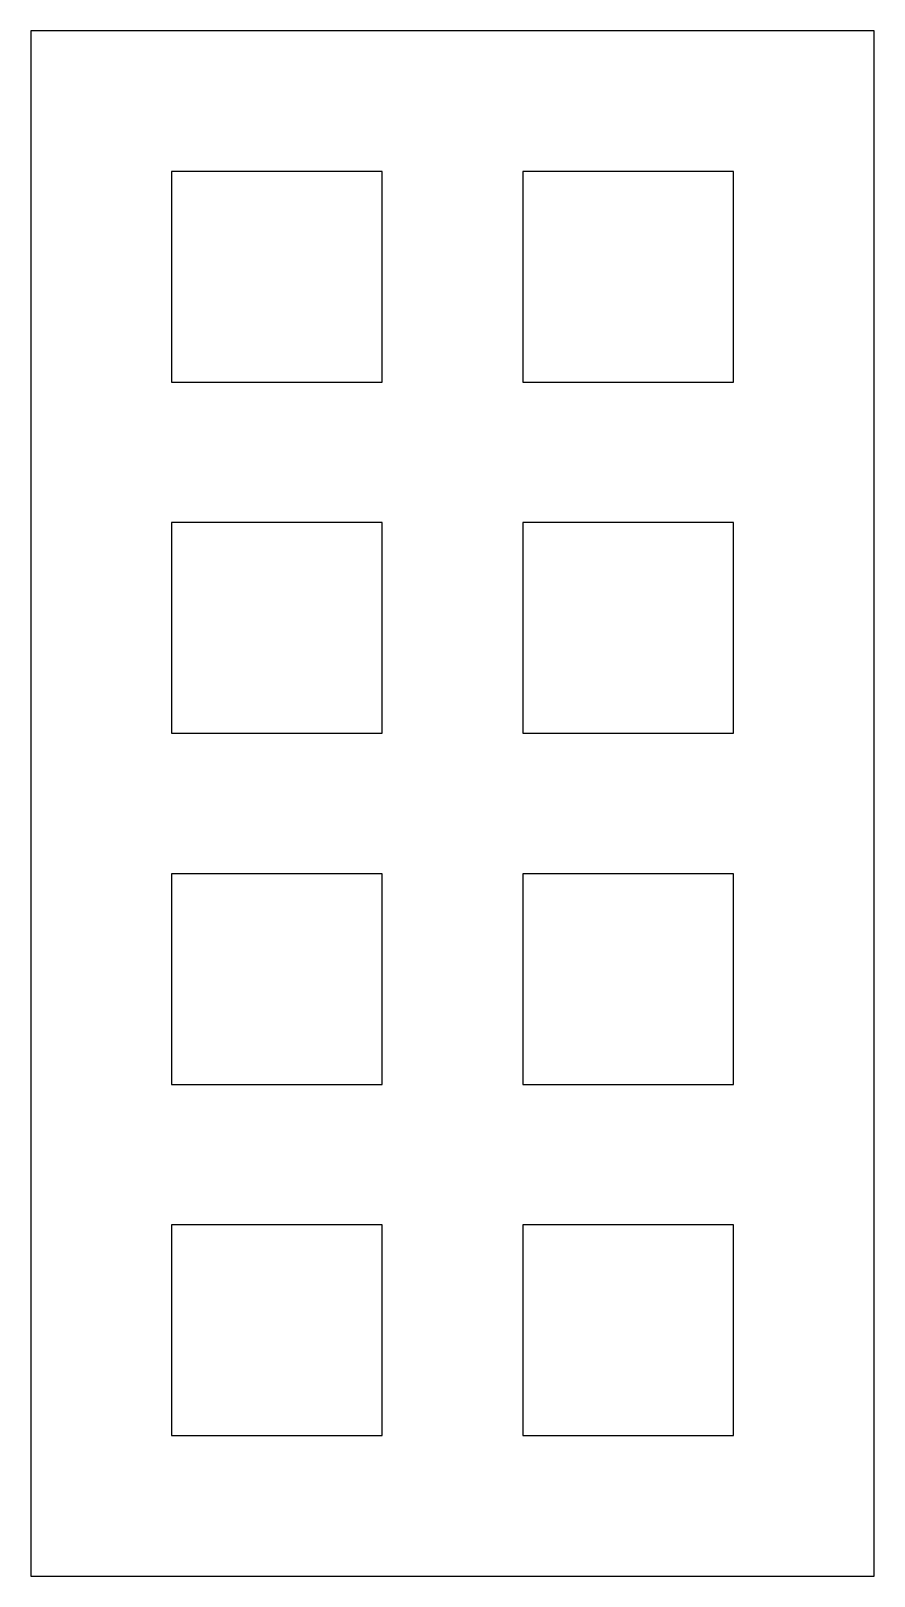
# Model space of a CAD drawing. Header units: millimetres. Extents: x 50 to 170, y 20 to 240.
import ezdxf

# ---------------------------------------------------------------- set-up
doc = ezdxf.new("R2010")
doc.units = ezdxf.units.MM

msp = doc.modelspace()

# ---------------------------------------------------------------- linework, layer by layer
for points in [[(50, 20), (170, 20), (170, 240), (50, 240)], [(70, 190), (100, 190), (100, 220), (70, 220)], [(120, 190), (150, 190), (150, 220), (120, 220)], [(70, 140), (100, 140), (100, 170), (70, 170)], [(120, 140), (150, 140), (150, 170), (120, 170)], [(70, 90), (100, 90), (100, 120), (70, 120)], [(120, 90), (150, 90), (150, 120), (120, 120)], [(70, 40), (100, 40), (100, 70), (70, 70)], [(120, 40), (150, 40), (150, 70), (120, 70)], [(120, 40), (150, 40), (150, 70), (120, 70)], [(120, 40), (150, 40), (150, 70), (120, 70)]]:
    msp.add_lwpolyline(points, close=True)

doc.saveas('drawing.dxf')
